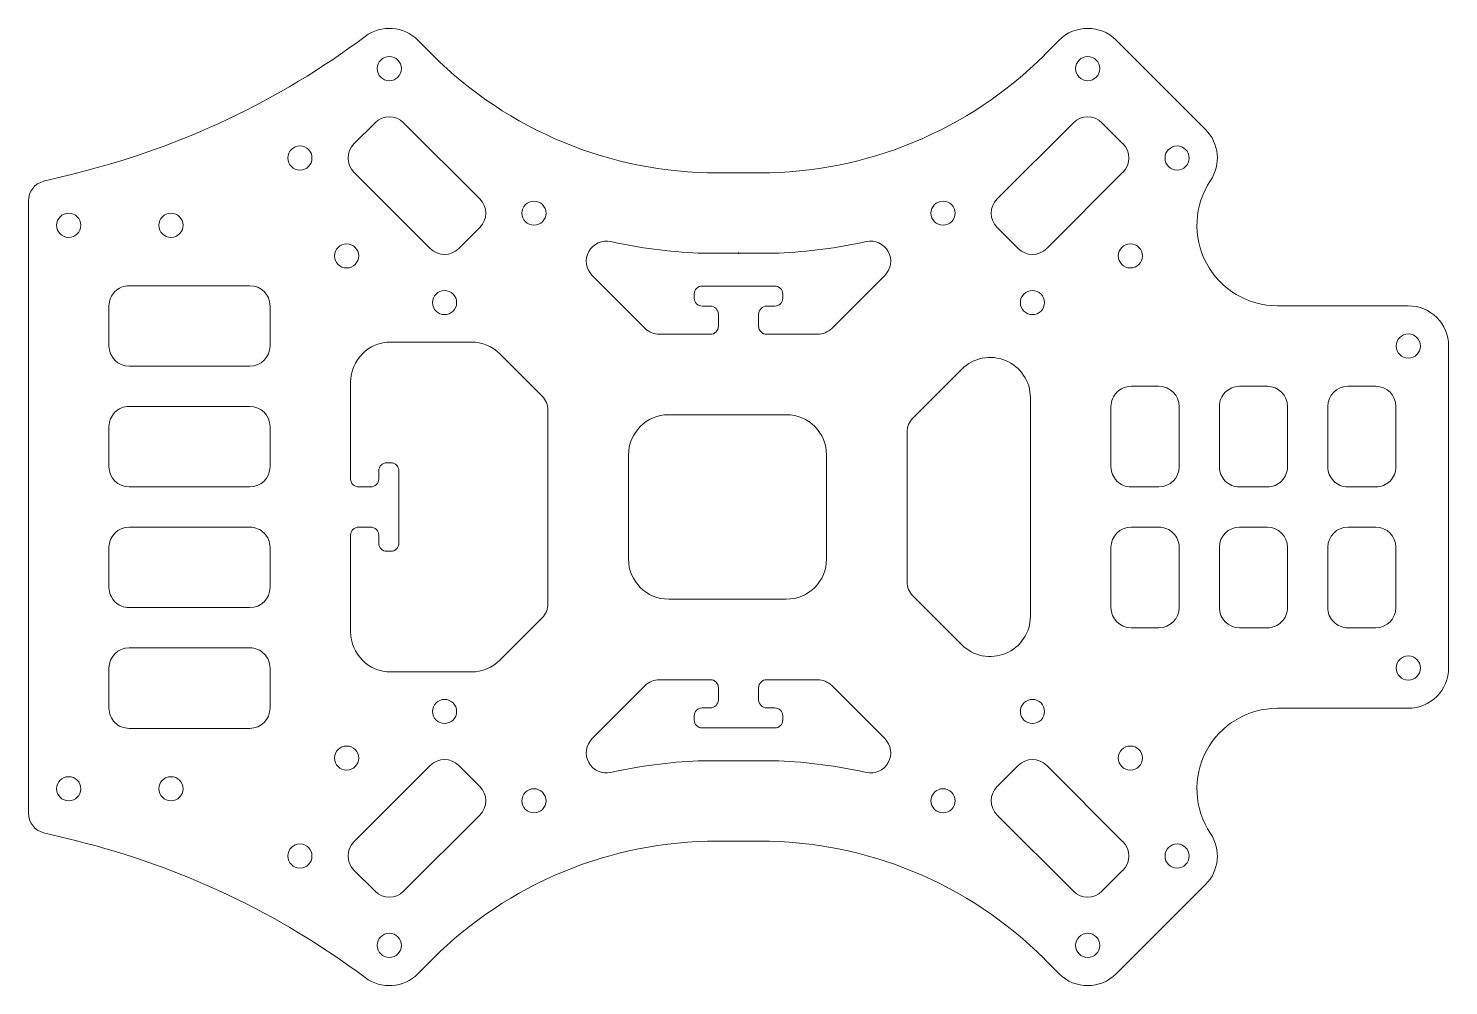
# Model space of a CAD drawing. Header units: millimetres. Extents: x 3 to 179, y 2 to 121.
import ezdxf

# ---------------------------------------------------------------- set-up
doc = ezdxf.new("R2010")
doc.units = ezdxf.units.MM
doc.header["$PDSIZE"] = -1
doc.layers.get('0').update_dxf_attribs({"true_color": 0xffffff})

msp = doc.modelspace()

# ---------------------------------------------------------------- linework, layer by layer
at = {"color": 7, "linetype": 'Continuous', "lineweight": 15, "true_color": 0xffffff}
for p, q in [((52.72, 117.7), (50.86, 119.55)), ((130.51, 119.55), (128.66, 117.7)), ((148.69, 108.45), (137.59, 119.55)), ((45.56, 109.3), (42.94, 106.68)), ((58.57, 99.82), (49.1, 109.3)), ((132.28, 109.3), (122.81, 99.82)), ((138.43, 106.68), (135.82, 109.3)), ((8.51, 103.04), (4.41, 102.02)), ((42.94, 103.15), (52.42, 93.67)), ((93.31, 103.06), (88.07, 103.06)), ((128.96, 93.67), (138.43, 103.15)), ((2.52, 99.6), (2.52, 91.55)), ((55.96, 93.67), (58.57, 96.29)), ((122.81, 96.29), (125.42, 93.67)), ((95.68, 93.1), (85.7, 93.1)), ((2.52, 91.55), (2.52, 31.55)), ((72.52, 90.33), (79.11, 83.74)), ((102.27, 83.74), (108.85, 90.33)), ((15.02, 89.05), (30.02, 89.05)), ((95.19, 89.01), (86.19, 89.01)), ((12.52, 86.55), (12.52, 81.55)), ((32.52, 81.55), (32.52, 86.55)), ((85.19, 88.01), (85.19, 87.51)), ((86.19, 86.51), (87.19, 86.51)), ((94.19, 86.51), (95.19, 86.51)), ((96.19, 87.51), (96.19, 88.01)), ((173.86, 86.55), (157.61, 86.55)), ((88.19, 85.51), (88.19, 84.01)), ((93.19, 84.01), (93.19, 85.51)), ((80.87, 83.01), (87.19, 83.01)), ((94.19, 83.01), (100.5, 83.01)), ((57.52, 82.05), (47.52, 82.05)), ((178.86, 41.55), (178.86, 81.55)), ((66.3, 75.34), (61.05, 80.58)), ((15.02, 79.05), (30.02, 79.05)), ((118.41, 78.67), (112.35, 72.61)), ((42.52, 77.05), (42.52, 65.05)), ((142.9, 76.55), (139.44, 76.55)), ((156.36, 76.55), (152.9, 76.55)), ((169.82, 76.55), (166.36, 76.55)), ((126.94, 47.98), (126.94, 75.13)), ((30.02, 74.05), (15.02, 74.05)), ((67.03, 49.54), (67.03, 73.57)), ((96.62, 73.01), (82.03, 73.01)), ((136.94, 74.05), (136.94, 66.55)), ((145.4, 66.55), (145.4, 74.05)), ((150.4, 74.05), (150.4, 66.55)), ((158.86, 66.55), (158.86, 74.05)), ((163.86, 74.05), (163.86, 66.55)), ((172.32, 66.55), (172.32, 74.05)), ((12.52, 71.55), (12.52, 66.55)), ((32.52, 66.55), (32.52, 71.55)), ((111.62, 70.84), (111.62, 52.27)), ((47.52, 67.05), (47.02, 67.05)), ((77.03, 68.01), (77.03, 55.1)), ((101.62, 55.1), (101.62, 68.01)), ((46.02, 66.05), (46.02, 65.05)), ((48.52, 57.05), (48.52, 66.05)), ((15.02, 64.05), (30.02, 64.05)), ((45.02, 64.05), (43.52, 64.05)), ((139.44, 64.05), (142.9, 64.05)), ((152.9, 64.05), (156.36, 64.05)), ((166.36, 64.05), (169.82, 64.05)), ((30.02, 59.05), (15.02, 59.05)), ((43.52, 59.05), (45.02, 59.05)), ((142.9, 59.05), (139.44, 59.05)), ((156.36, 59.05), (152.9, 59.05)), ((169.82, 59.05), (166.36, 59.05)), ((12.52, 56.55), (12.52, 51.55)), ((32.52, 51.55), (32.52, 56.55)), ((42.52, 58.05), (42.52, 46.06)), ((46.02, 58.05), (46.02, 57.05)), ((136.94, 56.55), (136.94, 49.05)), ((145.4, 49.05), (145.4, 56.55)), ((150.4, 56.55), (150.4, 49.05)), ((158.86, 49.05), (158.86, 56.55)), ((163.86, 56.55), (163.86, 49.05)), ((172.32, 49.05), (172.32, 56.55)), ((47.02, 56.05), (47.52, 56.05)), ((82.03, 50.1), (96.62, 50.1)), ((112.35, 50.5), (118.41, 44.44)), ((15.02, 49.05), (30.02, 49.05)), ((61.05, 42.52), (66.3, 47.77)), ((139.44, 46.55), (142.9, 46.55)), ((152.9, 46.55), (156.36, 46.55)), ((166.36, 46.55), (169.82, 46.55)), ((30.02, 44.05), (15.02, 44.05)), ((12.52, 41.55), (12.52, 36.55)), ((32.52, 36.55), (32.52, 41.55)), ((47.52, 41.06), (57.52, 41.06)), ((79.11, 39.37), (72.52, 32.78)), ((87.19, 40.1), (80.87, 40.1)), ((88.19, 39.1), (88.19, 37.6)), ((93.19, 37.6), (93.19, 39.1)), ((100.5, 40.1), (94.19, 40.1)), ((108.85, 32.78), (102.27, 39.37)), ((85.19, 35.6), (85.19, 35.1)), ((87.19, 36.6), (86.19, 36.6)), ((95.19, 36.6), (94.19, 36.6)), ((96.19, 35.1), (96.19, 35.6)), ((157.61, 36.55), (173.86, 36.55)), ((30.02, 34.05), (15.02, 34.05)), ((86.19, 34.1), (95.19, 34.1)), ((2.52, 31.55), (2.52, 23.51)), ((85.7, 30.01), (95.68, 30.01)), ((52.42, 29.44), (42.94, 19.96)), ((58.57, 26.82), (55.96, 29.44)), ((125.42, 29.44), (122.81, 26.82)), ((138.43, 19.96), (128.96, 29.44)), ((49.1, 13.81), (58.57, 23.28)), ((122.81, 23.28), (132.28, 13.81)), ((4.41, 21.08), (8.51, 20.07)), ((88.07, 20.05), (93.31, 20.05)), ((42.94, 16.43), (45.56, 13.81)), ((135.82, 13.81), (138.43, 16.43)), ((137.59, 3.56), (148.69, 14.66)), ((50.86, 3.56), (52.72, 5.41)), ((128.66, 5.41), (130.51, 3.56))]:
    msp.add_line(p, q, dxfattribs=at)
for centre in [(47.33, 116.02), (134.05, 116.02), (36.23, 104.91), (145.15, 104.91), (65.29, 98.06), (116.09, 98.06), (7.52, 96.55), (20.22, 96.55), (42.03, 92.75), (139.35, 92.75), (54.19, 86.95), (127.19, 86.95), (173.86, 81.55), (173.86, 41.55), (54.19, 36.15), (127.19, 36.15), (42.03, 30.36), (139.35, 30.36), (7.52, 26.55), (20.22, 26.55), (65.29, 25.05), (116.09, 25.05), (36.23, 18.19), (145.15, 18.19), (47.33, 7.09), (134.05, 7.09)]:
    msp.add_circle(centre, 1.5, dxfattribs=at)
for centre, radius, start, end in [((-15.56, 200.1), 100, 283.927, 306.793), ((47.33, 116.02), 5, 45, 126.793), ((134.05, 116.02), 5, 45, 135), ((88.07, 153.06), 50, 225, 270), ((93.31, 153.06), 50, 270, 315), ((47.33, 107.53), 2.5, 45, 135), ((134.05, 107.53), 2.5, 45, 135), ((145.15, 104.91), 5, 326.1265, 45), ((44.71, 104.91), 2.5, 135, 225), ((136.67, 104.91), 2.5, 315, 45), ((5.02, 99.6), 2.5, 103.927, 180), ((157.61, 96.55), 10, 146.1265, 270.0002), ((56.8, 98.06), 2.5, 315, 45), ((124.57, 98.06), 2.5, 135, 225), ((54.19, 95.44), 2.5, 225, 315), ((74.29, 92.09), 2.5, 77.2637, 225), ((88.07, 153.06), 60, 257.2637, 267.732), ((93.31, 153.06), 60, 272.268, 282.7363), ((107.09, 92.09), 2.5, 315, 102.7363), ((127.19, 95.44), 2.5, 225, 315), ((15.02, 86.55), 2.5, 89.9996, 180.0005), ((30.02, 86.55), 2.5, 360, 89.9996), ((86.19, 88.01), 1, 90, 180), ((95.19, 88.01), 1, 0, 90), ((86.19, 87.51), 1, 180, 270), ((87.19, 85.51), 1, 0, 90), ((94.19, 85.51), 1, 90, 180), ((95.19, 87.51), 1, 270, 0), ((173.86, 81.55), 5, 0.0005, 90.0002), ((80.87, 85.51), 2.5, 225, 270), ((87.19, 84.01), 1, 270, 0), ((94.19, 84.01), 1, 180, 270), ((100.5, 85.51), 2.5, 270, 315), ((15.02, 81.55), 2.5, 180.0005, 270), ((30.02, 81.55), 2.5, 270, 360), ((47.52, 77.05), 5, 90, 180), ((57.52, 77.05), 5, 45, 90), ((121.94, 75.13), 5, 360, 135), ((139.44, 74.05), 2.5, 89.9999, 180), ((142.9, 74.05), 2.5, 359.9999, 89.9999), ((152.9, 74.05), 2.5, 89.9999, 179.9999), ((156.36, 74.05), 2.5, 0.0003, 89.9999), ((166.36, 74.05), 2.5, 90.0006, 180.0003), ((169.82, 74.05), 2.5, 0.0006, 90.0006), ((64.53, 73.57), 2.5, 360, 45), ((15.02, 71.55), 2.5, 90, 180.0004), ((30.02, 71.55), 2.5, 360, 90), ((82.03, 68.01), 5, 90, 180), ((96.62, 68.01), 5, 0, 90), ((114.12, 70.84), 2.5, 135, 180), ((47.02, 66.05), 1, 90, 180), ((47.52, 66.05), 1, 0, 90), ((15.02, 66.55), 2.5, 180.0004, 270), ((30.02, 66.55), 2.5, 270, 360), ((139.44, 66.55), 2.5, 180, 270.0001), ((142.9, 66.55), 2.5, 270.0001, 359.9999), ((152.9, 66.55), 2.5, 179.9999, 270.0001), ((156.36, 66.55), 2.5, 270.0001, 0.0003), ((166.36, 66.55), 2.5, 180.0003, 270.0005), ((169.82, 66.55), 2.5, 270.0005, 0.0006), ((43.52, 65.05), 1, 180, 270), ((45.02, 65.05), 1, 270, 0), ((15.02, 56.55), 2.5, 90, 179.9996), ((30.02, 56.55), 2.5, 359.9999, 90), ((43.52, 58.05), 1, 90, 180), ((45.02, 58.05), 1, 0, 90), ((139.44, 56.55), 2.5, 90.0001, 180), ((142.9, 56.55), 2.5, 359.9999, 90.0001), ((152.9, 56.55), 2.5, 90.0001, 179.9999), ((156.36, 56.55), 2.5, 0.0003, 90.0001), ((166.36, 56.55), 2.5, 90.0005, 180.0003), ((169.82, 56.55), 2.5, 0.0006, 90.0005), ((47.02, 57.05), 1, 180, 270), ((47.52, 57.05), 1, 270, 0), ((82.03, 55.1), 5, 180, 270), ((96.62, 55.1), 5, 270, 0), ((15.02, 51.55), 2.5, 179.9996, 270.0004), ((30.02, 51.55), 2.5, 270.0004, 359.9999), ((114.12, 52.27), 2.5, 180, 225), ((64.53, 49.54), 2.5, 315, 360), ((121.94, 47.98), 5, 225, 0), ((139.44, 49.05), 2.5, 180, 269.9999), ((142.9, 49.05), 2.5, 269.9999, 359.9999), ((152.9, 49.05), 2.5, 179.9999, 269.9999), ((156.36, 49.05), 2.5, 269.9999, 0.0003), ((166.36, 49.05), 2.5, 180.0003, 270.0006), ((169.82, 49.05), 2.5, 270.0006, 0.0006), ((47.52, 46.06), 5, 180, 270), ((15.02, 41.55), 2.5, 90.0004, 179.9994), ((30.02, 41.55), 2.5, 360, 90.0004), ((57.52, 46.06), 5, 270, 315), ((173.86, 41.55), 5, 270, 0.0005), ((80.87, 37.6), 2.5, 90, 135), ((87.19, 39.1), 1, 0, 90), ((94.19, 39.1), 1, 90, 180), ((100.5, 37.6), 2.5, 45, 90), ((87.19, 37.6), 1, 270, 0), ((94.19, 37.6), 1, 180, 270), ((15.02, 36.55), 2.5, 179.9994, 270.0004), ((30.02, 36.55), 2.5, 270.0004, 360), ((86.19, 35.6), 1, 90, 180), ((95.19, 35.6), 1, 0, 90), ((157.61, 26.55), 10, 90, 213.8739), ((86.19, 35.1), 1, 180, 270), ((95.19, 35.1), 1, 270, 0), ((74.29, 31.01), 2.5, 135, 282.7363), ((107.09, 31.01), 2.5, 257.2637, 45), ((54.19, 27.67), 2.5, 45, 135), ((88.07, -29.95), 60, 92.268, 102.7363), ((93.31, -29.95), 60, 77.2637, 87.732), ((127.19, 27.67), 2.5, 45, 135), ((56.8, 25.05), 2.5, 315, 45), ((124.57, 25.05), 2.5, 135, 225), ((5.02, 23.51), 2.5, 180, 256.0754), ((-15.56, -76.99), 100, 53.2085, 76.0754), ((44.71, 18.19), 2.5, 135, 225), ((88.07, -29.95), 50, 90, 135), ((93.31, -29.95), 50, 45, 90), ((136.67, 18.19), 2.5, 315, 45), ((145.15, 18.19), 5, 315, 33.8739), ((47.33, 15.58), 2.5, 225, 315), ((134.05, 15.58), 2.5, 225, 315), ((47.33, 7.09), 5, 233.2085, 315), ((134.05, 7.09), 5, 225, 315)]:
    msp.add_arc(centre, radius, start, end, dxfattribs=at)
msp.add_point((90.69, 93.1))

doc.saveas('drawing.dxf')
